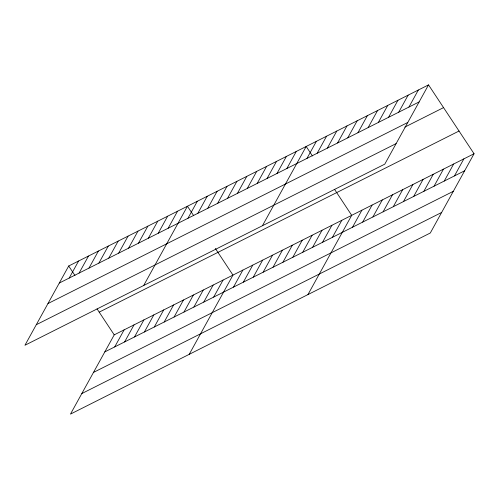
<?xml version="1.0" encoding="UTF-8"?>
<svg xmlns="http://www.w3.org/2000/svg" width="499" height="499" viewBox="0 0 499 499"><rect width="100%" height="100%" fill="white"/><g stroke="black" fill="none" stroke-linecap="round" stroke-linejoin="round"><path stroke-width="0.75" d="M428.529 84.892L68.7 265.998L24.95 345.252L384.779 164.146L428.529 84.892L474.05 153.748L430.3 233.002L70.471 414.108L114.221 334.854L474.05 153.748M69.186 278.055L78.593 261.021M79.085 273.078L88.491 256.043M88.978 268.094L98.384 251.059M98.877 263.116L108.277 246.082M108.77 258.133L118.176 241.098M118.668 253.155L128.068 236.121M128.561 248.178L137.967 231.137M138.454 243.194L147.86 226.159M148.353 238.216L157.759 221.176M158.245 233.233L167.652 216.198M168.144 228.255L177.544 211.214M143.693 285.484L187.443 206.237L193.699 215.705M114.714 346.911L124.114 329.876M187.93 218.294L197.336 201.253M124.607 341.934L134.013 324.893M197.829 213.31L207.235 196.275M134.505 336.95L143.905 319.915M207.721 208.333L217.127 191.292M144.398 331.972L153.804 314.938M217.62 203.349L227.02 186.314M154.291 326.988L163.697 309.954M227.513 198.371L236.919 181.33M164.19 322.011L173.596 304.976M237.412 193.387L246.812 176.353M174.082 317.027L183.489 299.993M247.304 188.41L256.711 171.375M183.981 312.05L193.381 295.015M257.197 183.426L266.603 166.392M193.874 307.066L203.28 290.031M267.096 178.449L276.502 161.414M203.767 302.088L213.173 285.054M276.989 173.465L286.395 156.43M213.666 297.111L223.072 280.07M286.888 168.487L296.287 151.453M189.215 354.34L232.964 275.092L215.362 248.465M262.437 225.723L306.186 146.469L312.443 155.938M233.457 287.15L242.857 270.109M306.979 158.376L316.378 141.342M243.35 282.166L252.756 265.131M317.171 153.243L326.577 136.208M253.249 277.188L262.649 260.147M327.369 148.116L336.769 131.075M263.141 272.204L272.548 255.17M337.561 142.982L346.967 125.948M273.034 267.227L282.44 250.186M347.759 137.849L357.159 120.814M282.933 262.243L292.339 245.209M357.951 132.722L367.358 115.681M292.826 257.266L302.232 240.225M368.143 127.588L377.55 110.553M302.725 252.282L312.125 235.247M378.342 122.455L387.748 105.42M312.617 247.304L322.023 230.27M388.534 117.327L397.94 100.287M322.51 242.321L331.916 225.286M398.732 112.194L408.138 95.159M332.409 237.343L341.815 220.309M408.924 107.06L418.33 90.026M307.958 294.578L351.708 215.325L334.536 189.352M352.5 227.232L361.906 210.191M362.692 222.099L372.098 205.064M372.89 216.965L382.296 199.931M383.082 211.838L392.488 194.797M393.281 206.705L402.687 189.67M403.473 201.571L412.879 184.536M413.671 196.444L423.077 179.403M423.863 191.31L433.269 174.276M434.061 186.177L443.468 169.142M444.253 181.05L453.66 164.009M454.452 175.916L463.858 158.882M59.294 283.039L419.123 101.933M47.96 303.567L407.789 122.461M404.808 127.114L443.549 107.616M36.284 324.718L396.112 143.612M99.201 312.137L459.03 131.025M104.815 351.895L464.644 170.783M93.481 372.422L453.31 191.317M81.805 393.574L441.634 212.468M68.7 265.998L74.956 275.467M97.049 308.881L114.221 334.854"/></g></svg>
